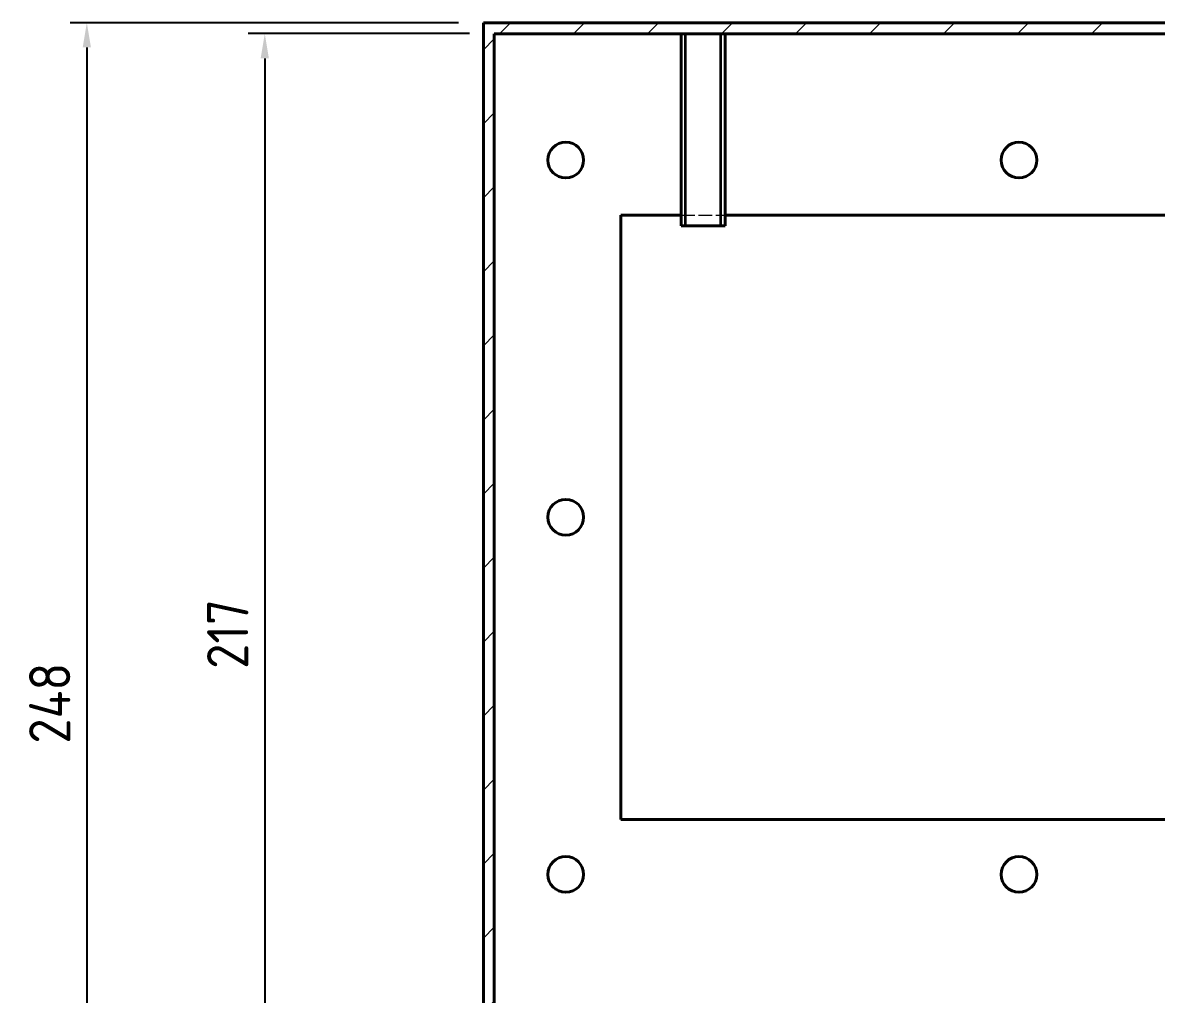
# Model space of a CAD drawing. Header units: millimetres. Extents: x 0 to 2523, y 0 to 1782.
# Drawn here: x 1901.1 to 2107.4, y 668.1 to 844.9 of the extents above; entities that cross this region are included whole.
import ezdxf

# ---------------------------------------------------------------- set-up
doc = ezdxf.new("R2010")
doc.units = ezdxf.units.MM
doc.header["$LTSCALE"] = 3
doc.linetypes.add('DASHED', pattern=[0.2067, 0.1654, -0.0413])
for name, color, linetype, lineweight in [('가려진 것(ISO)', 2, 'DASHED', 18), ('가시적인 것(ISO)', 3, 'Continuous', 40), ('가시적인 좁은 것(ISO)', 3, 'Continuous', 35), ('치수(ISO)', 2, 'Continuous', 25), ('해치(ISO)', 7, 'Continuous', 18)]:
    doc.layers.add(name, color=color, linetype=linetype, lineweight=lineweight)
doc.styles.add('치수 텍스트_PSTEK_POSCO', font='isocp.shx')
doc.dimstyles.new('치수_PSTEK_POSCO', dxfattribs={"dimscale": 3, "dimtxt": 2.5, "dimasz": 1.5, "dimexe": 1, "dimexo": 1.5, "dimgap": 1, "dimtad": 1, "dimrnd": 1e-08, "dimdsep": 46, "dimtxsty": '치수 텍스트_PSTEK_POSCO', "dimcen": 0.09, "dimdle": 10, "dimclrd": 7, "dimclre": 7, "dimclrt": 2, "dimadec": 1, "dimazin": 2, "dimtfac": 1, "dimtmove": 0, "dimatfit": 3, "dimfxl": 0, "dimtolj": 1, "dimlwd": -1, "dimlwe": -1, "dimarcsym": 0})

# ---------------------------------------------------------------- blocks, each defined once
blk = doc.blocks.new('*D94')
at = {"layer": 'Defpoints', "color": 0, "transparency": 16777216}
for p in [(1986.91, 842.88), (1945.12, 625.88), (1984.91, 625.88)]:
    blk.add_point(p, dxfattribs=at)
at = {"layer": '치수(ISO)', "color": 7, "transparency": 16777216}
for p, q in [((1982.41, 842.88), (1942.12, 842.88)), ((1945.12, 838.38), (1945.12, 630.38)), ((1980.41, 625.88), (1942.12, 625.88))]:
    blk.add_line(p, q, dxfattribs=at)
for points in [[(1944.37, 838.38), (1945.87, 838.38), (1945.12, 842.88)], [(1944.37, 630.38), (1945.87, 630.38), (1945.12, 625.88)]]:
    blk.add_solid(points, dxfattribs=at)
at = {"layer": '치수(ISO)', "color": 2, "transparency": 16777216, "insert": (1938.37, 727.28), "char_height": 7.5, "attachment_point": 4, "rotation": 90, "style": '치수 텍스트_PSTEK_POSCO'}
blk.add_mtext('\\A1;217', dxfattribs=at)
blk = doc.blocks.new('*D95')
at = {"layer": 'Defpoints', "color": 0, "transparency": 16777216}
for p in [(1984.91, 844.88), (1912.73, 596.88), (2007.91, 596.88)]:
    blk.add_point(p, dxfattribs=at)
at = {"layer": '치수(ISO)', "color": 7, "transparency": 16777216}
for p, q in [((1980.41, 844.88), (1909.73, 844.88)), ((1912.73, 840.38), (1912.73, 601.38)), ((2003.41, 596.88), (1909.73, 596.88))]:
    blk.add_line(p, q, dxfattribs=at)
for points in [[(1911.98, 840.38), (1913.48, 840.38), (1912.73, 844.88)], [(1911.98, 601.38), (1913.48, 601.38), (1912.73, 596.88)]]:
    blk.add_solid(points, dxfattribs=at)
at = {"layer": '치수(ISO)', "color": 2, "transparency": 16777216, "insert": (1905.98, 713.66), "char_height": 7.5, "attachment_point": 4, "rotation": 90, "style": '치수 텍스트_PSTEK_POSCO'}
blk.add_mtext('\\A1;248', dxfattribs=at)

msp = doc.modelspace()

# ---------------------------------------------------------------- hatches: boundary and pattern name
at = {"layer": '해치(ISO)'}
h = msp.add_hatch(dxfattribs=at)
h.set_pattern_fill('ANSI31', color=256, scale=76.2, style=0)
h.set_pattern_definition([(45, (0, 0), (-6.735192, 6.735192), [])])
h.paths.add_polyline_path([(2016.906, 653.8779), (1986.906, 653.8779), (1986.906, 842.8779), (2342.906, 842.8779), (2342.906, 653.8779), (2312.906, 653.8779), (2312.906, 636.8779), (2326.906, 636.8779), (2326.906, 638.4779), (2314.906, 638.4779), (2314.906, 651.8779), (2344.906, 651.8779), (2344.906, 844.8779), (1984.906, 844.8779), (1984.906, 651.8779), (2014.906, 651.8779), (2014.906, 638.4779), (2002.906, 638.4779), (2002.906, 636.8779), (2016.906, 636.8779)])
h.paths.add_polyline_path([(2007.906, 596.8779), (2054.5186, 596.8779), (2055.336, 596.8779), (2057.656, 596.8779), (2057.656, 597.6839), (2057.656, 598.8779), (2056.406, 598.8779), (2054.406, 598.8779), (2009.906, 598.8779), (2009.906, 622.8779), (2022.906, 622.8779), (2022.906, 624.8779), (2007.906, 624.8779)])
h.paths.add_polyline_path([(2081.656, 596.8779), (2083.976, 596.8779), (2084.7935, 596.8779), (2103.656, 596.8779), (2103.656, 598.8779), (2084.906, 598.8779), (2082.906, 598.8779), (2081.656, 598.8779), (2081.656, 597.6839)])
h.paths.add_polyline_path([(2315.906, 624.8779), (2315.906, 598.8779), (2270.156, 598.8779), (2270.156, 596.8779), (2317.906, 596.8779), (2317.906, 624.8779)])
h.paths.add_polyline_path([(2288.906, 625.8779), (2288.906, 605.8779), (2300.906, 605.8779), (2300.906, 607.8779), (2290.906, 607.8779), (2290.906, 625.8779), (2344.906, 625.8779), (2344.906, 649.8779), (2331.906, 649.8779), (2331.906, 647.8779), (2342.906, 647.8779), (2342.906, 627.8779), (2268.906, 627.8779), (2268.906, 625.8779)])
h.paths.add_polyline_path([(1997.906, 647.8779), (1997.906, 649.8779), (1984.906, 649.8779), (1984.906, 625.8779), (2034.906, 625.8779), (2034.906, 607.8779), (2024.906, 607.8779), (2024.906, 605.8779), (2036.906, 605.8779), (2036.906, 625.8779), (2104.906, 625.8779), (2104.906, 627.8779), (1986.906, 627.8779), (1986.906, 647.8779)])

# ---------------------------------------------------------------- linework, layer by layer
at = {"layer": '가려진 것(ISO)', "ltscale": 5.079091}
msp.add_line((2020.906, 809.8779), (2028.906, 809.8779), dxfattribs=at)
at = {"layer": '가시적인 것(ISO)'}
for p, q in [((2344.906, 844.8779), (1984.906, 844.8779)), ((1984.906, 844.8779), (1984.906, 651.8779)), ((1986.906, 653.8779), (1986.906, 842.8779)), ((1986.906, 842.8779), (2342.906, 842.8779)), ((2020.906, 842.8779), (2020.906, 807.8779)), ((2028.906, 842.8779), (2028.906, 807.8779)), ((2009.906, 809.8779), (2020.906, 809.8779)), ((2009.906, 699.8779), (2009.906, 809.8779)), ((2028.906, 809.8779), (2300.906, 809.8779)), ((2020.906, 807.8779), (2028.906, 807.8779)), ((2319.906, 699.8779), (2009.906, 699.8779))]:
    msp.add_line(p, q, dxfattribs=at)
for centre in [(1999.906, 819.8779), (2082.406, 819.8779), (1999.906, 754.8779), (1999.906, 689.8779), (2082.406, 689.8779)]:
    msp.add_circle(centre, 3.25, dxfattribs=at)
at = {"layer": '가시적인 좁은 것(ISO)'}
for p, q in [((2021.65, 842.8779), (2021.65, 807.8779)), ((2028.162, 807.8779), (2028.162, 842.8779))]:
    msp.add_line(p, q, dxfattribs=at)

# ---------------------------------------------------------------- dimensions: what is measured, and where the dimension line sits
at = {"layer": '치수(ISO)', "color": 7}
for base, p1, p2, angle, picture, middle in [((1912.7274, 596.8779), (1984.906, 844.8779), (2007.906, 596.8779), 90, '*D95', (1912.7274, 720.8779)), ((1945.1209, 625.8779), (1986.906, 842.8779), (1984.906, 625.8779), 270, '*D94', (1945.1209, 733.3779))]:
    dim = msp.add_linear_dim(base=base, p1=p1, p2=p2, angle=angle, dimstyle='치수_PSTEK_POSCO', override={"dimdec": 2, "dimtp": 0, "dimtm": 0, "dimtdec": 2, "dimtofl": 0, "dimatfit": 1}, dxfattribs=at)
    dim.commit()
    dim.dimension.update_dxf_attribs({"geometry": picture, "text_midpoint": middle, "dimtype": 160})

doc.saveas('drawing.dxf')
